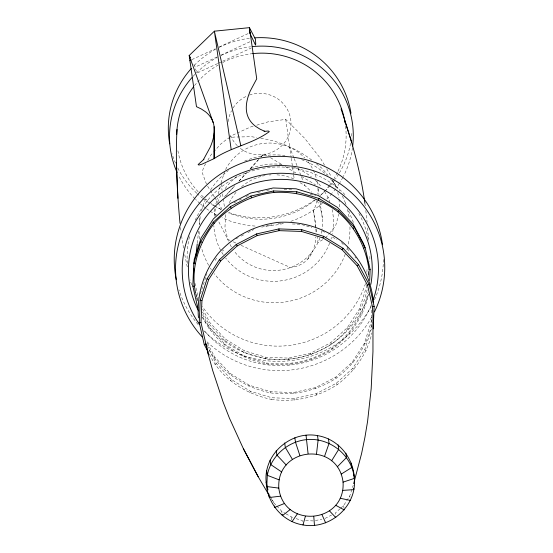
<?xml version="1.0" encoding="UTF-8"?>
<svg xmlns="http://www.w3.org/2000/svg" width="553" height="553" viewBox="0 0 553 553"><rect width="100%" height="100%" fill="white"/><g stroke="black" fill="none" stroke-linecap="round" stroke-linejoin="round"><path stroke-width="0.41" stroke-dasharray="2.77 2.07" d="M225.52 214.688L224.981 227.179L227.76 239.366A48.878 47.869 -8.1 0 0 228.7 241.682M366.349 285.141L366.238 287.698L359.464 308.885L347.339 327.673L330.687 342.77L310.634 353.146L288.562 358.102L265.958 357.3L244.378 350.789L225.278 339.01L209.974 322.779L202.723 309.217M366.895 272.359L367.081 268.094M368.215 274.896L368.395 270.728M368.699 276.666L368.948 270.846M371.644 310.212L371.132 322.143L364.358 343.337L352.233 362.118L335.581 377.215L315.528 387.591L293.456 392.547L270.852 391.745L249.272 385.234L230.172 373.455L214.868 357.224L206.815 342.155M371.886 319.344L371.485 328.655L364.759 349.703L352.717 368.36L336.176 383.353L316.268 393.66L294.341 398.582L271.896 397.78L250.461 391.317L231.493 379.621L216.292 363.494L207.893 347.782M197.303 243.12L198.61 231.106M199.356 224.242L200.2 216.52A75.485 73.922 -8.1 0 0 199.204 224.877M367.13 289.827C362.54 311.802 349.413 330.839 331.524 344.18C312.079 356.858 288.763 362.077 265.765 358.945L265.958 357.3M207.251 345.411C218.504 370.863 243.894 387.556 270.659 392.886L270.852 391.745M209.359 354.155C220.792 378.556 245.732 394.165 271.592 399.425L271.896 397.78M214.702 208.799L213.887 212.138L216.582 217.433M215.926 203.801L217.35 197.96M218.366 193.792L220.198 186.292M339.058 213.617L335.678 225.603L329.961 232.778M202.668 317.18C214.184 342.279 239.636 358.462 266.152 363.819L266.415 362.982C289.343 366.107 312.604 360.909 331.994 348.259C350.422 334.676 363.335 314.899 368.015 292.461M221.013 182.953L224.615 171.686M200.421 293.871L206.933 273.493M266.152 363.819C289.406 366.985 312.984 361.71 332.643 348.895C350.436 335.547 363.798 316.682 368.395 294.742M270.659 392.886C293.595 396.01 316.855 390.805 336.245 378.162C354.673 364.579 367.579 344.802 372.266 322.364M271.592 399.425C294.521 402.549 317.781 397.344 337.171 384.701C354.141 371.81 367.455 353.975 371.92 332.878M346.703 500.748L349.779 495.986L353.215 485.244M265.765 358.945L243.838 352.33L244.378 350.789M248.795 386.291L249.272 385.234M249.721 392.824L250.461 391.317M307.724 259.157L311.125 253.17M205.723 163.688L204.057 166.432L202.039 172.163L206.421 183.962M207.81 160.259L210.88 155.075L213.099 152.6M243.838 352.33L224.442 340.365L225.278 339.01M215.117 260.394L217.453 256.786M340.613 508.248L343.634 505.511L346.268 501.433M243.984 357.134L244.544 356.388L266.415 362.982M229.447 374.36L230.172 373.455M325.454 238.025L329.429 233.359M230.373 380.893L231.493 379.621M213.652 151.978L220.405 144.312L227.504 138.692L233.788 137.075L251.65 136.715L256.62 137.573M225.894 195.679L233.954 186.776M239.138 181.059L247.198 172.163M250.074 168.983L258.714 159.451M261.016 156.907L263.899 153.727L267.576 155.946M224.29 197.124L234.776 185.635M238.855 181.17L246.424 172.875M250.502 168.402L258.652 159.471M260.981 156.921L263.899 153.727M224.442 340.365L208.889 323.871L209.974 322.779M222.403 251.097L223.633 249.984M340.012 508.795L335.187 513.163L335.706 516.841M213.935 357.909L214.868 357.224M224.366 345.037L225.195 344.457L244.544 356.388M214.861 364.448L216.292 363.494M228.824 137.828L233.463 134.787L250.281 127.093L253.523 126.132M322.731 239.684L317.961 242.58L317.132 236.732M234.05 202.813L236.276 201.658M239.249 200.124L241.474 198.969M245.926 196.661L249.645 194.739M238.198 237.645L235.972 238.799L235.315 237.914M241.17 236.11L244.882 234.189M247.855 232.647L253.792 229.571M325.019 518.431L331.558 515.043M191.863 59.62L215.304 48.782M219.209 46.977L248.898 33.242M217.101 56.945L195.188 67.079L192.942 62.738M221.013 55.134L249.963 41.752M217.585 63.581L197.276 72.975L195.085 68.385M218.373 63.215L251.186 48.042M208.647 328.358L209.691 328.005L225.195 344.457M256.765 125.178L268.115 121.833L285.749 119.379L304.585 138.229L320.74 158.766L324.576 165.223M257.67 192.506L262.571 191.4M266.664 190.481L271.571 189.382M261.742 227.131L265.011 226.398M265.834 226.218L268.288 225.665M269.104 225.479L274.012 224.38M315.424 520.58L321.825 519.149M284.083 189.403L293.29 189.734M278.097 223.46L283.122 223.64M292.33 223.972L300.694 224.269L311.885 227.642M305.643 520.65L313.005 520.912M361.157 313.931L362.208 314.09M260.76 138.291C279.41 141.105 297.514 148.957 312.362 160.57M310.192 194.165L315.791 195.852M285.894 513.82L292.986 517.705M296.111 518.645L302.367 520.532L302.678 522.737M364.759 349.703L366.335 350.374M230.11 240.424L227.76 239.366L218.511 221.214M233.248 241.834L236.38 243.244M241.08 245.352L290.429 267.541A212.442 71.69 50.2 0 0 315.846 236.905M348.867 332.968L349.752 333.383M364.358 343.337L365.402 343.835M270.521 157.716L281.553 164.359M285.23 166.577L297.002 173.663M301.42 176.324L315.404 184.737M299.982 182.656L305 185.753A48.878 47.869 -8.1 0 1 311.588 192.264M322.281 230.781L325.219 232.592M332.56 237.119L336.971 239.836M276.756 505.967L281.74 511.262L285.203 513.391M359.464 308.885L360.763 309.763M352.717 368.36L354.044 369.404M316.261 163.695L322.102 168.388L328.033 175.453M352.233 362.118L353.118 362.865M331.994 348.259L332.643 348.895M341.374 242.553L343.731 245.055M347.263 248.802L349.026 250.675M354.915 256.917L356.091 258.168M271.26 498.702L273.984 503.03L276.196 505.38M347.339 327.673L348.445 328.848M332.346 180.582L336.245 187.578L333.729 181.184M336.176 383.353L337.171 384.701M335.581 377.215L336.245 378.162M207.631 186.209L209.926 189.859M210.382 190.591L214.516 197.165M214.972 197.891L217.723 202.274M218.186 203.006L221.85 208.847M326.705 168.817L331.392 176.711M330.687 342.77L331.524 344.18M202.585 312.079L208.889 323.871M202.612 314.775L209.691 328.005M270.189 495.937L273.984 503.03M311.678 358.779L312.051 359.554M345.397 203.034L346.047 204.603M348.639 210.9L354.155 224.269M293.864 157.771L289.731 147.381L291.154 157.405M294.182 158.573L297.687 167.365M298.005 168.167L303.092 180.955M304.364 184.156L305 185.753M316.268 393.66L316.855 395.215M315.528 387.591L315.929 388.683M310.634 353.146L311.152 354.729M337.683 192.513L338.982 197.615M194.953 283.24L198.361 298.198M195.838 293.401L197.511 300.721M195.762 293.747L197.248 300.397M187.246 266.899L184.598 253.827M181.584 235.751L183.527 248.097M318.169 188.912L318.998 194.753M319.945 201.437L322.316 218.138M316.952 200.525A48.878 47.869 -8.1 0 1 313.454 210.845L315.95 228.382M316.067 229.219L316.537 232.557M349.779 495.986L349.987 497.458M343.634 505.511L344.153 509.182M285.749 119.379L289.634 146.718M291.272 158.234L292.454 166.584M292.572 167.421L293.525 174.105M293.643 174.942L294.237 179.117A48.878 47.869 -8.1 0 0 275.283 174.789M291.424 517.235L291.839 520.173M281.74 511.262L281.947 512.728M221.131 183.79L222.085 190.474M222.555 193.813L223.149 197.988M223.267 198.824L224.456 207.175M364.869 203.075L365.291 206.387M365.816 210.527L367.095 222.147M180.534 227.47L181.059 231.61M288.562 358.102L288.728 359.761M293.456 392.547L293.56 393.701M294.341 398.582L294.486 400.241M289.309 363.798L289.371 364.648M367.662 227.967L368.519 240.507A91.439 89.545 -8.1 0 0 357.826 211.592M339.044 199.267L339.376 207.527M371.298 304.931A98.157 96.118 -8.1 0 1 204.071 330.369M371.685 317.159A104.641 102.471 -8.1 0 1 206.953 341.754M351.874 133.391A91.929 90.021 -8.1 0 1 351.376 138.381M350.588 143.386A91.929 90.021 -8.1 0 1 339.176 173.289M338.733 174.015A91.929 90.021 -8.1 0 1 335.457 178.951M334.966 179.635A91.929 90.021 -8.1 0 1 330.77 184.979M330.217 185.628A91.929 90.021 -8.1 0 1 319.897 195.831M314.533 200.02A91.929 90.021 -8.1 0 1 228.748 212.504M220.841 209.304A91.929 90.021 -8.1 0 1 214.709 206.214M213.963 205.799A91.929 90.021 -8.1 0 1 209.587 203.158M208.875 202.695A91.929 90.021 -8.1 0 1 203.359 198.79M202.681 198.264A91.929 90.021 -8.1 0 1 197.462 193.868M196.833 193.287A91.929 90.021 -8.1 0 1 177.637 167.718M175.522 163.17A91.929 90.021 -8.1 0 1 172.052 153.644M194.248 65.372A91.929 90.021 -8.1 0 1 216.043 48.975M219.085 47.399A91.929 90.021 -8.1 0 1 249.341 38.337M345.577 126.236A84.754 82.998 -8.1 0 1 337.696 171.845M337.316 172.605A84.754 82.998 -8.1 0 1 334.033 178.515M333.583 179.234A84.754 82.998 -8.1 0 1 329.809 184.778M329.305 185.449A84.754 82.998 -8.1 0 1 326.118 189.396M325.558 190.038A84.754 82.998 -8.1 0 1 320.263 195.562M315.846 199.488A84.754 82.998 -8.1 0 1 228.458 212.864M221.504 209.649A84.754 82.998 -8.1 0 1 216.32 206.739M215.601 206.29A84.754 82.998 -8.1 0 1 204.147 197.704M203.518 197.138A84.754 82.998 -8.1 0 1 200.463 194.214M198.147 191.773A84.754 82.998 -8.1 0 1 177.686 149.414M194.532 85.57A84.754 82.998 -8.1 0 1 218.089 65.06M222.576 62.6A84.754 82.998 -8.1 0 1 252.603 53.641M383.423 259.475A104.641 102.471 -8.1 0 1 373.869 301.143M371.194 306.445A104.641 102.471 -8.1 0 1 203.829 330.742M198.14 324.556A104.641 102.471 -8.1 0 1 178.93 289.82M369.902 256.357A91.439 89.545 -8.1 0 1 369.743 261.375M368.561 271.323A91.439 89.545 -8.1 0 1 367.731 275.456M365.485 283.571A91.439 89.545 -8.1 0 1 290.968 345.224A91.439 89.545 -8.1 0 1 202.336 306.507M197.539 298.579A91.439 89.545 -8.1 0 1 195.651 294.86M191.587 284.767A91.439 89.545 -8.1 0 1 190.128 279.929M187.336 263.477A91.439 89.545 -8.1 0 1 189.658 236.007M195.188 220.184A91.439 89.545 -8.1 0 1 260.988 168.734M262.654 168.423A91.439 89.545 -8.1 0 1 345.155 194.87M352.468 147.686A91.929 90.021 -8.1 0 1 343.295 176.559M342.901 177.319A91.929 90.021 -8.1 0 1 339.936 182.49M339.487 183.209A91.929 90.021 -8.1 0 1 336.659 187.419M335.671 188.787A91.929 90.021 -8.1 0 1 332.526 192.797M331.973 193.446A91.929 90.021 -8.1 0 1 326.146 199.716M322.385 203.193A91.929 90.021 -8.1 0 1 289.012 221.919M283.191 223.543A91.929 90.021 -8.1 0 1 265.385 226.129M255.064 226.059A91.929 90.021 -8.1 0 1 222.043 217.778M216.665 215.096A91.929 90.021 -8.1 0 1 210.078 211.17M208.675 210.237A91.929 90.021 -8.1 0 1 206.601 208.778M205.916 208.281A91.929 90.021 -8.1 0 1 200.587 204.036M199.944 203.476A91.929 90.021 -8.1 0 1 195.589 199.398M194.988 198.797A91.929 90.021 -8.1 0 1 178.474 175.439M193.087 76.335A91.929 90.021 -8.1 0 1 217.253 57.45M221.055 55.494A91.929 90.021 -8.1 0 1 250.544 46.811M368.54 294.175A91.929 90.021 -8.1 0 1 292.855 358.579A91.929 90.021 -8.1 0 1 202.357 317.526M249.479 95.061A31.369 30.719 -8.1 0 1 287.373 109.48A31.369 30.719 -8.1 0 1 278.546 148.501A31.369 30.719 -8.1 0 1 237.887 146.282M237.306 145.716A31.369 30.719 -8.1 0 1 230.311 134.987M228.444 121.549A31.369 30.719 -8.1 0 1 231.5 110.745M233.096 107.911A31.369 30.719 -8.1 0 1 246.438 96.277M317.152 200.615A48.878 47.869 -8.1 0 1 321.922 229.813M321.784 230.629A48.878 47.869 -8.1 0 1 320.864 234.707M319.869 237.928A48.878 47.869 -8.1 0 1 280.938 269.968A48.878 47.869 -8.1 0 1 234.161 251.083M231.382 246.915A48.878 47.869 -8.1 0 1 229.039 242.442M229.336 202.744A48.878 47.869 -8.1 0 1 236.179 192.147M241.55 186.748A48.878 47.869 -8.1 0 1 261.756 176.283M262.585 176.082A48.878 47.869 -8.1 0 1 265.108 175.564M269.325 174.99A48.878 47.869 -8.1 0 1 271.011 174.859M349.966 226.868A75.485 73.922 -8.1 0 1 347.802 246.071M347.595 246.887A75.485 73.922 -8.1 0 1 346.655 250.15M345.266 254.166A75.485 73.922 -8.1 0 1 285.459 301.938A75.485 73.922 -8.1 0 1 214.288 273.707M211.35 269.622A75.485 73.922 -8.1 0 1 210.423 268.212M208.675 265.316A75.485 73.922 -8.1 0 1 201.382 247.419M199.751 239.138A75.485 73.922 -8.1 0 1 199.073 229.951M201.465 210.776A75.485 73.922 -8.1 0 1 206.096 198.071M210.596 189.914A75.485 73.922 -8.1 0 1 228.41 170.566M244.647 161.096A75.485 73.922 -8.1 0 1 284.995 155.538M301.592 159.644A75.485 73.922 -8.1 0 1 326.768 175.17M330.376 178.785A75.485 73.922 -8.1 0 1 339.521 190.889M342.383 196.087A75.485 73.922 -8.1 0 1 345.964 204.603M347.457 209.428A75.485 73.922 -8.1 0 1 349.309 218.525M332.077 209.546A59.89 58.646 -8.1 0 1 332.298 234.092M331.503 237.417A59.89 58.646 -8.1 0 1 331.026 239.076M329.629 243.14A59.89 58.646 -8.1 0 1 281.968 280.717A59.89 58.646 -8.1 0 1 225.679 258.03M223.218 254.56A59.89 58.646 -8.1 0 1 221 250.889M220.592 250.129A59.89 58.646 -8.1 0 1 213.845 225.665M214.184 216.258A59.89 58.646 -8.1 0 1 216.029 207.071M217.675 202.177A59.89 58.646 -8.1 0 1 220.91 195.209M225.078 188.649A59.89 58.646 -8.1 0 1 238.543 175.342M250.806 168.561A59.89 58.646 -8.1 0 1 283.959 164.808M293.539 167.206A59.89 58.646 -8.1 0 1 311.401 176.905M315.286 180.264A59.89 58.646 -8.1 0 1 321.099 186.617M324.549 191.483A59.89 58.646 -8.1 0 1 329.878 202.191M313.454 210.845A212.442 71.69 50.2 0 1 315.881 228.133M315.922 228.977A212.442 71.69 50.2 0 1 315.991 233.048M317.934 188.061A48.878 47.869 -8.1 0 1 317.892 193.923M225.569 169.508A48.878 47.869 -8.1 0 1 304.827 158.013M308.132 161.835A48.878 47.869 -8.1 0 1 313.033 169.626M313.399 170.379A48.878 47.869 -8.1 0 1 316.316 178.184M317.09 181.453A48.878 47.869 -8.1 0 1 317.726 185.58"/><path stroke-width="0.83" d="M214.288 133.024L214.142 158.6L202.045 164.165L198.935 165.05L198.112 164.573L203.939 159.264M197.884 308.235L192.824 286.039L193.799 263.276L200.76 241.509L213.216 222.209L230.325 206.704L250.917 196.039L273.597 190.951L296.816 191.78L318.984 198.465L338.602 210.562L354.321 227.242L365.084 247.364L370.144 269.56L369.674 280.516M193.529 275.353L193.82 268.682M194.034 263.677L194.214 259.509L201.092 237.984L213.41 218.898L230.331 203.566L250.696 193.018L273.127 187.985L296.083 188.801L318.01 195.416L337.413 207.382L352.959 223.875L363.604 243.776L364.344 247.025M195.575 292.917C190.273 268.419 199.004 242.691 214.198 223.308C229.668 206.145 250.827 195.271 273.756 192.479C296.767 190.999 319.551 197.774 337.869 211.82C355.109 226.702 366.259 247.385 368.982 270.016L370.144 269.56M208.184 351.95L204.251 344.595L199.26 322.703L200.227 300.251L207.085 278.781L219.368 259.751L236.249 244.454L256.557 233.94L278.926 228.914L301.827 229.73L323.699 236.331L343.047 248.262L358.551 264.707L369.162 284.56L374.16 306.452L373.192 328.904M269 495.094L258.175 476.693L243.389 448.718L229.384 418.047L223.239 402.39L212.67 370.434L208.246 354.141L200.995 322.579L201.942 300.576L208.668 279.528L220.709 260.878L237.251 245.885L257.166 235.571L279.085 230.649L301.537 231.451L322.966 237.921L341.934 249.61L357.134 265.737L367.538 285.189L372.432 306.652L372.985 317.159L372.957 351.66L371.181 388.648L367.6 421.275L364.904 437.43L361.607 453.474L353.664 483.661M266.173 482.14C263.29 454.559 290.532 430.607 317.498 435.612C338.222 438.916 353.554 457.732 354.321 478.414C357.203 505.995 329.961 529.954 302.996 524.942C282.272 521.638 266.94 502.822 266.173 482.14L267.956 489.965M278.809 488.112C276.279 446.748 338.028 440.907 343.06 482.14C345.59 523.504 283.841 529.345 278.809 488.112L266.795 486.55L267.279 475.317L266.657 470.907M353.63 475.615L353.699 474.011M373.123 302.408L373.227 299.913C370.503 277.288 359.353 256.599 342.113 241.723C323.795 227.677 301.019 220.903 278 222.382C255.078 225.175 233.912 236.041 218.442 253.212C204.181 271.005 196.93 293.387 198.327 316.164L198.714 317.851M177.001 129.395C175.384 160.716 177.14 192.14 180.008 223.336M296.65 193.294L296.816 191.78M195.9 255.991L197.207 243.977M316.489 453.958L318.127 440.022L317.498 435.612M301.537 231.451L301.827 229.73M302.996 524.942L305.38 516.295M318.521 199.889L318.984 198.465M324.521 456.384L329.07 443.326L328.441 438.916M322.966 237.921L323.699 236.331M337.869 211.82L338.602 210.562M203.393 159.727L210.112 147.395A562.505 108.934 -25.5 0 0 213.119 122.365M331.634 460.767L338.754 449.299L338.125 444.889M292.053 521.638L297.348 513.875M341.934 249.61L343.047 248.262M353.374 228.271L354.321 227.242M337.33 466.808L346.51 457.525L345.888 453.121M290.242 509.493L282.369 515.673L282.161 514.2M357.134 265.737L358.551 264.707M363.992 248.117L365.084 247.364M341.229 474.101L351.826 467.458L351.196 463.055M264.14 131.04L264.189 131.4L268.295 131.006L269.332 131.642C252.783 143.821 231.258 147.077 214.142 158.6L214.108 126.658M189.907 60.519L191.082 59.98M255.514 45.111L249.679 32.883L250.163 32.662M284.539 503.444L274.606 507.44L274.399 505.967M367.538 285.189L369.162 284.56M204.251 344.595L205.889 344.042L206.691 345.535M343.06 482.14L354.321 478.414C352.309 455.133 329.719 437.271 306.666 439.614C287.532 441.494 270.818 456.315 267.279 475.317L279.161 479.866M280.641 496.159L269.297 497.506L268.772 493.829M372.432 306.652L374.16 306.452M199.26 322.703L200.995 322.579M342.708 490.387L353.837 489.647L353.63 488.181M192.824 286.039L194.082 286.26M200.227 300.251L201.942 300.576M340.185 498.274L350.408 500.396M193.799 263.276L195.05 263.816M264.783 131.338L259.82 129.049L255.61 126.354A562.311 108.893 -25.5 0 1 250.212 91.065L256.723 78.816L249.451 27.65L214.37 31.189L189.195 55.514L196.467 106.674L201.34 109.01L205.453 111.754A560.984 108.637 -25.5 0 1 213.126 122.358L189.195 55.514L190.322 57.678M207.085 278.781L208.668 279.528M335.671 505.269L344.256 509.921M281.684 471.979L270.714 464.568L270.085 460.165M200.76 241.509L201.907 242.345M219.368 259.751L220.709 260.878M329.47 510.889L335.809 517.573M286.198 464.983L276.859 455.043L276.237 450.64M213.216 222.209L214.198 223.308M236.249 244.454L237.251 245.885M292.399 459.363L285.307 447.391L284.677 442.981M230.325 206.704L231.071 208.018M243.389 448.718L258.175 476.693M322.012 514.753L325.648 522.834M256.557 233.94L257.166 235.571M299.857 455.499L295.475 442.13L294.846 437.72M341.035 108.913C351.438 139.605 360.508 170.891 364.869 203.075M344.623 120.443L351.563 141.99M250.917 196.039L251.387 197.497M205.889 344.042L208.246 354.141M240.838 145.736L214.37 31.189L231.161 149.379M306.037 435.204L308.076 453.654M273.597 190.951L273.756 192.479M278.926 228.914L279.085 230.649M313.793 516.599L314.45 525.35M255.769 44.212L255.445 39.215L249.451 27.65L249.679 32.883M176.421 162.686L177.935 198.32M202.218 336.922A104.641 102.471 -8.1 0 1 200.78 201.769A104.641 102.471 -8.1 0 1 337.323 181.923A104.641 102.471 -8.1 0 1 374.45 311.899M199.467 324.348A98.157 96.118 -8.1 0 1 266.705 174.278A98.157 96.118 -8.1 0 1 373.358 299.456M252.258 46.618A91.929 90.021 -8.1 0 1 352.683 146.02M177.064 172.412A91.929 90.021 -8.1 0 1 191.946 77.607M198.541 310.938A91.929 90.021 -8.1 0 1 266.518 180.472A91.929 90.021 -8.1 0 1 370.876 284.277M176.303 279.756A104.641 102.471 -8.1 0 1 261.562 157.854A104.641 102.471 -8.1 0 1 382.517 244.744M176.711 134.386A84.754 82.998 -8.1 0 1 193.502 86.904M252.603 53.641A84.754 82.998 -8.1 0 1 345.12 122.939M169.702 143.835A91.929 90.021 -8.1 0 1 191.31 68.496M254.491 37.853A91.929 90.021 -8.1 0 1 350.975 113.22"/></g></svg>
